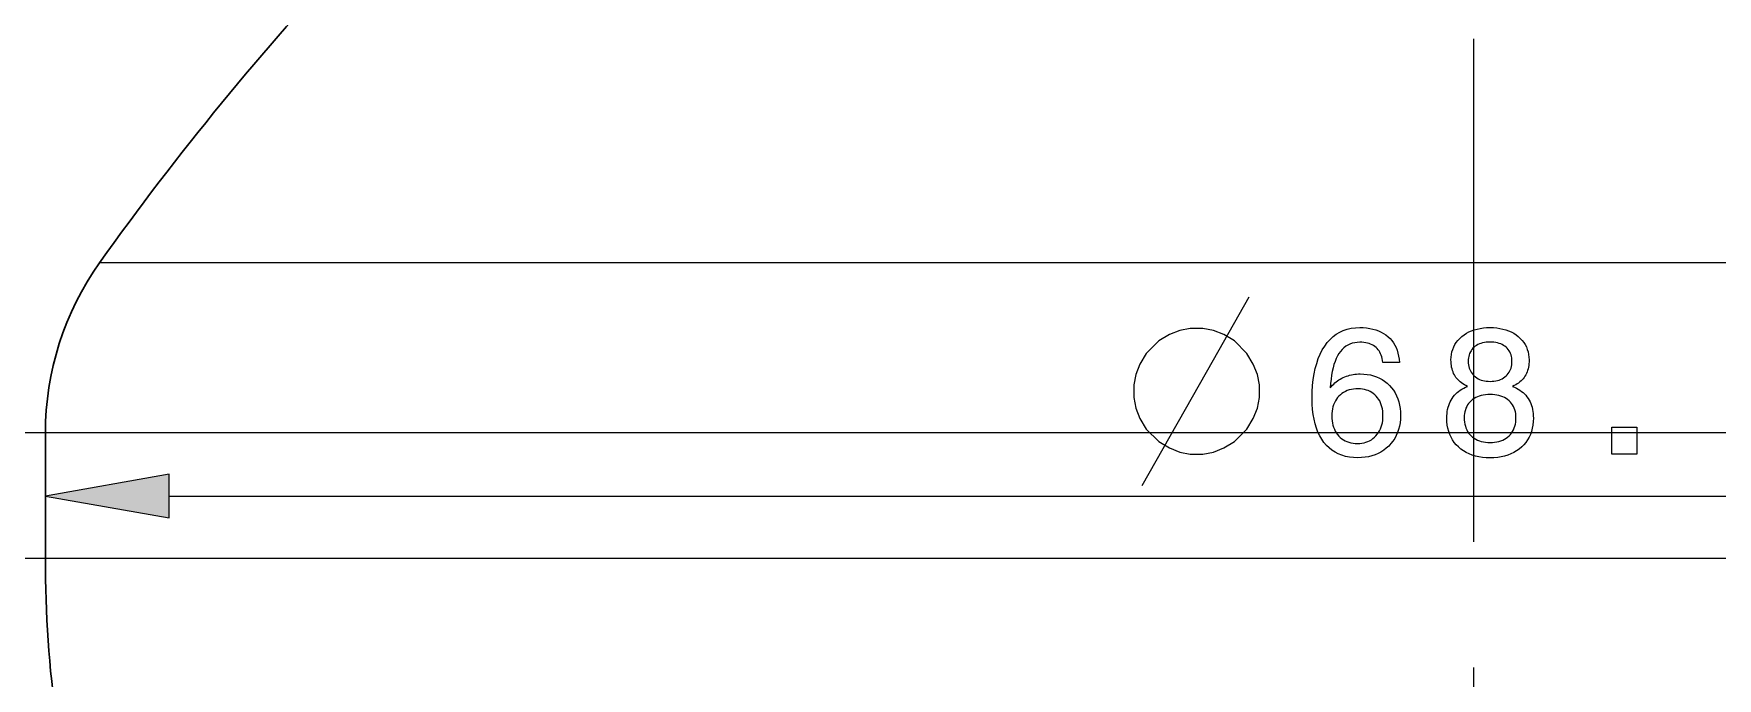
# Model space of a CAD drawing. Extents: x 0 to 297, y 0 to 532.
# Drawn here: x 80.51 to 120.65, y 281.95 to 297.33 of the extents above; entities that cross this region are included whole.
import ezdxf

# ---------------------------------------------------------------- set-up
doc = ezdxf.new("R2010")
doc.units = 0
doc.linetypes.add('DASHDOT', pattern=[18.5, 12, -3, 0.5, -3])

msp = doc.modelspace()

# ---------------------------------------------------------------- linework, layer by layer
at = {"color": 7, "linetype": 'DASHDOT', "lineweight": 13}
msp.add_line((114.834, 371.208), (114.834, 122.985), dxfattribs=at)
at = {"color": 7, "lineweight": 13, "ltscale": 0.426294}
msp.add_line((99.13, 291.863), (82.079, 291.863), dxfattribs=at)
at = {"color": 7, "lineweight": 13}
for p, q in [((147.59, 291.863), (99.13, 291.863)), ((80.784, 287.808), (35.028, 287.808)), ((148.884, 287.808), (98.51, 287.808)), ((83.739, 286.3), (145.93, 286.3)), ((148.884, 284.808), (98.51, 284.808))]:
    msp.add_line(p, q, dxfattribs=at)
at = {"color": 7, "lineweight": 13, "ltscale": 0.452144}
for p, q in [((80.784, 287.808), (62.698, 287.808)), ((80.784, 284.808), (62.698, 284.808))]:
    msp.add_line(p, q, dxfattribs=at)
at = {"color": 7, "lineweight": 30, "ltscale": 0.075}
msp.add_line((80.784, 284.808), (80.784, 287.808), dxfattribs=at)
at = {"color": 7, "lineweight": 13, "ltscale": 0.443139}
for p, q in [((98.51, 287.808), (80.784, 287.808)), ((98.51, 284.808), (80.784, 284.808))]:
    msp.add_line(p, q, dxfattribs=at)
at = {"color": 7, "lineweight": 13}
msp.add_lwpolyline([(106.935, 286.55), (108.635, 289.55), (109.485, 291.05)], dxfattribs=at)
for points in [[(108.385, 290.3), (108.085, 290.3), (107.835, 290.25), (107.585, 290.15), (107.335, 290), (107.035, 289.7), (106.885, 289.45), (106.785, 289.2), (106.735, 288.95), (106.735, 288.65), (106.785, 288.4), (106.885, 288.15), (107.035, 287.9), (107.335, 287.6), (107.585, 287.45), (107.835, 287.35), (108.085, 287.3), (108.385, 287.3), (108.635, 287.35), (108.885, 287.45), (109.135, 287.6), (109.435, 287.9), (109.585, 288.15), (109.685, 288.4), (109.735, 288.65), (109.735, 288.95), (109.685, 289.2), (109.585, 289.45), (109.435, 289.7), (109.135, 290), (108.885, 290.15), (108.635, 290.25)], [(113.071, 289.489), (112.675, 289.489), (112.669, 289.534), (112.661, 289.578), (112.651, 289.619), (112.638, 289.658), (112.623, 289.695), (112.605, 289.73), (112.586, 289.762), (112.564, 289.792), (112.539, 289.82), (112.513, 289.846), (112.484, 289.869), (112.453, 289.89), (112.42, 289.909), (112.385, 289.925), (112.348, 289.938), (112.308, 289.95), (112.267, 289.958), (112.224, 289.964), (112.178, 289.968), (112.131, 289.969), (112.067, 289.967), (112.006, 289.959), (111.947, 289.945), (111.892, 289.926), (111.841, 289.902), (111.792, 289.872), (111.746, 289.837), (111.703, 289.797), (111.664, 289.751), (111.627, 289.699), (111.594, 289.643), (111.563, 289.58), (111.535, 289.513), (111.51, 289.439), (111.488, 289.36), (111.469, 289.275), (111.453, 289.185), (111.44, 289.09), (111.43, 288.988), (111.423, 288.881), (111.448, 288.913), (111.475, 288.943), (111.504, 288.972), (111.533, 288.999), (111.563, 289.024), (111.594, 289.048), (111.627, 289.07), (111.661, 289.091), (111.696, 289.11), (111.731, 289.128), (111.768, 289.144), (111.806, 289.158), (111.845, 289.171), (111.884, 289.182), (111.925, 289.191), (111.966, 289.199), (112.008, 289.205), (112.051, 289.209), (112.095, 289.212), (112.139, 289.212), (112.223, 289.21), (112.303, 289.202), (112.38, 289.188), (112.454, 289.169), (112.525, 289.144), (112.593, 289.114), (112.657, 289.079), (112.718, 289.038), (112.776, 288.991), (112.831, 288.939), (112.881, 288.883), (112.927, 288.823), (112.966, 288.76), (113.001, 288.693), (113.03, 288.623), (113.054, 288.549), (113.073, 288.472), (113.086, 288.391), (113.094, 288.307), (113.097, 288.219), (113.094, 288.132), (113.085, 288.047), (113.071, 287.966), (113.051, 287.889), (113.026, 287.814), (112.995, 287.743), (112.959, 287.676), (112.916, 287.612), (112.869, 287.551), (112.815, 287.493), (112.757, 287.44), (112.696, 287.393), (112.631, 287.351), (112.562, 287.314), (112.49, 287.284), (112.415, 287.259), (112.336, 287.239), (112.253, 287.225), (112.168, 287.217), (112.078, 287.214), (111.975, 287.218), (111.877, 287.228), (111.784, 287.247), (111.696, 287.272), (111.613, 287.305), (111.535, 287.345), (111.461, 287.393), (111.393, 287.447), (111.329, 287.509), (111.271, 287.579), (111.218, 287.655), (111.17, 287.737), (111.128, 287.826), (111.091, 287.922), (111.061, 288.024), (111.035, 288.132), (111.016, 288.247), (111.002, 288.369), (110.993, 288.496), (110.99, 288.631), (110.993, 288.788), (111.002, 288.938), (111.017, 289.081), (111.038, 289.217), (111.065, 289.345), (111.098, 289.466), (111.137, 289.58), (111.181, 289.686), (111.232, 289.786), (111.289, 289.878), (111.351, 289.962), (111.418, 290.037), (111.489, 290.103), (111.566, 290.16), (111.647, 290.209), (111.733, 290.249), (111.824, 290.28), (111.919, 290.302), (112.02, 290.315), (112.125, 290.319), (112.208, 290.317), (112.289, 290.311), (112.365, 290.3), (112.438, 290.285), (112.508, 290.265), (112.573, 290.241), (112.635, 290.213), (112.694, 290.18), (112.749, 290.143), (112.8, 290.102), (112.848, 290.057), (112.89, 290.008), (112.929, 289.956), (112.963, 289.9), (112.992, 289.84), (113.017, 289.777), (113.037, 289.71), (113.053, 289.64), (113.064, 289.566)], [(114.697, 288.915), (114.658, 288.934), (114.621, 288.954), (114.587, 288.975), (114.554, 288.998), (114.523, 289.022), (114.495, 289.048), (114.468, 289.074), (114.443, 289.102), (114.42, 289.131), (114.399, 289.162), (114.381, 289.194), (114.364, 289.227), (114.349, 289.262), (114.336, 289.298), (114.325, 289.336), (114.316, 289.375), (114.309, 289.415), (114.304, 289.457), (114.301, 289.501), (114.3, 289.546), (114.303, 289.613), (114.311, 289.678), (114.324, 289.74), (114.342, 289.8), (114.365, 289.857), (114.393, 289.912), (114.427, 289.964), (114.466, 290.013), (114.509, 290.06), (114.559, 290.104), (114.612, 290.145), (114.668, 290.182), (114.728, 290.214), (114.79, 290.242), (114.856, 290.266), (114.925, 290.285), (114.997, 290.3), (115.072, 290.311), (115.151, 290.317), (115.232, 290.319), (115.314, 290.317), (115.393, 290.311), (115.468, 290.3), (115.54, 290.285), (115.609, 290.266), (115.675, 290.242), (115.738, 290.214), (115.797, 290.182), (115.853, 290.145), (115.906, 290.104), (115.954, 290.06), (115.998, 290.013), (116.036, 289.964), (116.07, 289.912), (116.098, 289.857), (116.121, 289.8), (116.139, 289.74), (116.152, 289.678), (116.159, 289.613), (116.162, 289.546), (116.161, 289.5), (116.158, 289.457), (116.153, 289.414), (116.146, 289.374), (116.138, 289.334), (116.127, 289.296), (116.114, 289.26), (116.1, 289.225), (116.083, 289.192), (116.065, 289.16), (116.044, 289.129), (116.022, 289.1), (115.997, 289.072), (115.971, 289.046), (115.942, 289.021), (115.911, 288.997), (115.879, 288.974), (115.844, 288.953), (115.807, 288.934), (115.768, 288.915), (115.816, 288.896), (115.861, 288.874), (115.905, 288.851), (115.946, 288.825), (115.984, 288.798), (116.02, 288.768), (116.054, 288.737), (116.085, 288.703), (116.113, 288.668), (116.14, 288.631), (116.164, 288.591), (116.185, 288.55), (116.204, 288.508), (116.22, 288.463), (116.234, 288.417), (116.245, 288.369), (116.254, 288.32), (116.26, 288.268), (116.264, 288.215), (116.265, 288.16), (116.262, 288.076), (116.254, 287.995), (116.24, 287.917), (116.22, 287.843), (116.195, 287.772), (116.165, 287.705), (116.128, 287.641), (116.086, 287.581), (116.039, 287.524), (115.986, 287.471), (115.928, 287.422), (115.866, 287.378), (115.801, 287.34), (115.731, 287.306), (115.658, 287.278), (115.58, 287.255), (115.499, 287.237), (115.414, 287.224), (115.325, 287.216), (115.232, 287.214), (115.139, 287.216), (115.05, 287.224), (114.965, 287.237), (114.884, 287.255), (114.807, 287.278), (114.734, 287.306), (114.664, 287.34), (114.599, 287.378), (114.537, 287.422), (114.48, 287.471), (114.427, 287.524), (114.379, 287.581), (114.338, 287.641), (114.301, 287.705), (114.271, 287.772), (114.246, 287.843), (114.226, 287.917), (114.212, 287.995), (114.204, 288.076), (114.201, 288.16), (114.202, 288.215), (114.206, 288.268), (114.213, 288.32), (114.221, 288.369), (114.233, 288.417), (114.246, 288.463), (114.263, 288.508), (114.282, 288.55), (114.303, 288.591), (114.327, 288.631), (114.353, 288.668), (114.382, 288.703), (114.413, 288.737), (114.446, 288.768), (114.482, 288.798), (114.52, 288.825), (114.561, 288.851), (114.604, 288.874), (114.649, 288.896)], [(114.711, 289.512), (114.713, 289.47), (114.717, 289.429), (114.724, 289.39), (114.734, 289.353), (114.747, 289.318), (114.763, 289.284), (114.781, 289.252), (114.802, 289.222), (114.827, 289.193), (114.854, 289.166), (114.883, 289.141), (114.914, 289.119), (114.948, 289.099), (114.983, 289.082), (115.019, 289.068), (115.058, 289.056), (115.099, 289.047), (115.141, 289.041), (115.186, 289.037), (115.232, 289.035), (115.279, 289.037), (115.324, 289.041), (115.366, 289.047), (115.407, 289.056), (115.446, 289.068), (115.483, 289.082), (115.519, 289.099), (115.552, 289.119), (115.583, 289.141), (115.613, 289.166), (115.64, 289.193), (115.664, 289.222), (115.685, 289.252), (115.704, 289.284), (115.719, 289.318), (115.732, 289.353), (115.742, 289.39), (115.749, 289.429), (115.754, 289.47), (115.755, 289.512), (115.754, 289.554), (115.749, 289.594), (115.742, 289.633), (115.733, 289.669), (115.72, 289.704), (115.705, 289.737), (115.687, 289.768), (115.666, 289.797), (115.642, 289.825), (115.616, 289.85), (115.587, 289.874), (115.556, 289.895), (115.523, 289.913), (115.488, 289.929), (115.45, 289.943), (115.411, 289.954), (115.369, 289.962), (115.326, 289.969), (115.28, 289.972), (115.232, 289.974), (115.185, 289.972), (115.139, 289.969), (115.096, 289.962), (115.055, 289.954), (115.016, 289.943), (114.978, 289.929), (114.943, 289.913), (114.91, 289.895), (114.879, 289.874), (114.851, 289.85), (114.824, 289.825), (114.8, 289.797), (114.78, 289.768), (114.762, 289.737), (114.746, 289.704), (114.734, 289.669), (114.724, 289.633), (114.717, 289.594), (114.713, 289.554)], [(112.679, 288.215), (112.677, 288.273), (112.673, 288.328), (112.664, 288.38), (112.653, 288.431), (112.639, 288.479), (112.621, 288.524), (112.6, 288.568), (112.575, 288.609), (112.548, 288.647), (112.517, 288.683), (112.483, 288.717), (112.448, 288.746), (112.41, 288.773), (112.371, 288.795), (112.329, 288.815), (112.286, 288.83), (112.24, 288.843), (112.192, 288.851), (112.143, 288.857), (112.091, 288.858), (112.033, 288.857), (111.978, 288.851), (111.925, 288.843), (111.875, 288.831), (111.828, 288.815), (111.783, 288.796), (111.74, 288.774), (111.7, 288.748), (111.663, 288.718), (111.628, 288.685), (111.596, 288.65), (111.568, 288.611), (111.543, 288.57), (111.521, 288.527), (111.502, 288.48), (111.487, 288.432), (111.476, 288.38), (111.467, 288.327), (111.462, 288.27), (111.461, 288.211), (111.462, 288.152), (111.467, 288.095), (111.475, 288.041), (111.487, 287.99), (111.502, 287.941), (111.52, 287.894), (111.542, 287.85), (111.566, 287.808), (111.595, 287.769), (111.626, 287.732), (111.66, 287.699), (111.697, 287.669), (111.736, 287.642), (111.777, 287.619), (111.821, 287.6), (111.867, 287.584), (111.915, 287.571), (111.966, 287.562), (112.019, 287.557), (112.074, 287.555), (112.127, 287.557), (112.178, 287.563), (112.227, 287.572), (112.274, 287.585), (112.318, 287.601), (112.361, 287.621), (112.402, 287.645), (112.44, 287.672), (112.477, 287.703), (112.511, 287.738), (112.543, 287.775), (112.572, 287.815), (112.597, 287.857), (112.619, 287.902), (112.637, 287.948), (112.652, 287.997), (112.664, 288.048), (112.672, 288.102), (112.677, 288.157)], [(114.617, 288.169), (114.618, 288.115), (114.623, 288.064), (114.631, 288.015), (114.643, 287.968), (114.658, 287.924), (114.676, 287.881), (114.698, 287.841), (114.722, 287.804), (114.751, 287.769), (114.782, 287.736), (114.816, 287.705), (114.853, 287.678), (114.892, 287.654), (114.933, 287.634), (114.977, 287.616), (115.024, 287.602), (115.072, 287.591), (115.123, 287.583), (115.176, 287.578), (115.232, 287.576), (115.288, 287.578), (115.342, 287.583), (115.393, 287.591), (115.442, 287.602), (115.489, 287.616), (115.533, 287.634), (115.574, 287.654), (115.613, 287.678), (115.65, 287.705), (115.684, 287.736), (115.716, 287.769), (115.744, 287.804), (115.769, 287.841), (115.79, 287.881), (115.808, 287.924), (115.823, 287.968), (115.835, 288.015), (115.843, 288.064), (115.848, 288.115), (115.85, 288.169), (115.848, 288.219), (115.843, 288.267), (115.835, 288.312), (115.824, 288.356), (115.809, 288.397), (115.791, 288.437), (115.769, 288.474), (115.745, 288.509), (115.717, 288.542), (115.685, 288.573), (115.651, 288.601), (115.615, 288.626), (115.576, 288.648), (115.534, 288.668), (115.49, 288.684), (115.443, 288.697), (115.394, 288.708), (115.343, 288.715), (115.289, 288.72), (115.232, 288.721), (115.176, 288.72), (115.122, 288.715), (115.071, 288.708), (115.022, 288.697), (114.976, 288.684), (114.932, 288.668), (114.891, 288.648), (114.852, 288.626), (114.815, 288.601), (114.781, 288.573), (114.75, 288.542), (114.722, 288.509), (114.697, 288.474), (114.676, 288.437), (114.658, 288.397), (114.643, 288.356), (114.631, 288.312), (114.623, 288.267), (114.618, 288.219)], [(118.133, 287.3), (118.133, 287.943), (118.73, 287.943), (118.73, 287.3)], [(83.739, 286.821), (80.784, 286.3), (83.739, 285.779)]]:
    msp.add_lwpolyline(points, close=True, dxfattribs=at)
at = {"color": 7, "lineweight": 30}
for centre, radius, start, end in [((139.135, 251.31), 70, 136.7525, 144.59684), ((87.784, 287.808), 7, 144.597, 179.9999), ((109.244, 284.808), 28.46, 180, 187.8656)]:
    msp.add_arc(centre, radius, start, end, dxfattribs=at)
at = {"color": 7, "lineweight": 13}
msp.add_solid([(83.739, 286.821), (80.784, 286.3), (83.739, 286.821), (83.739, 285.779)], dxfattribs=at)

doc.saveas('drawing.dxf')
